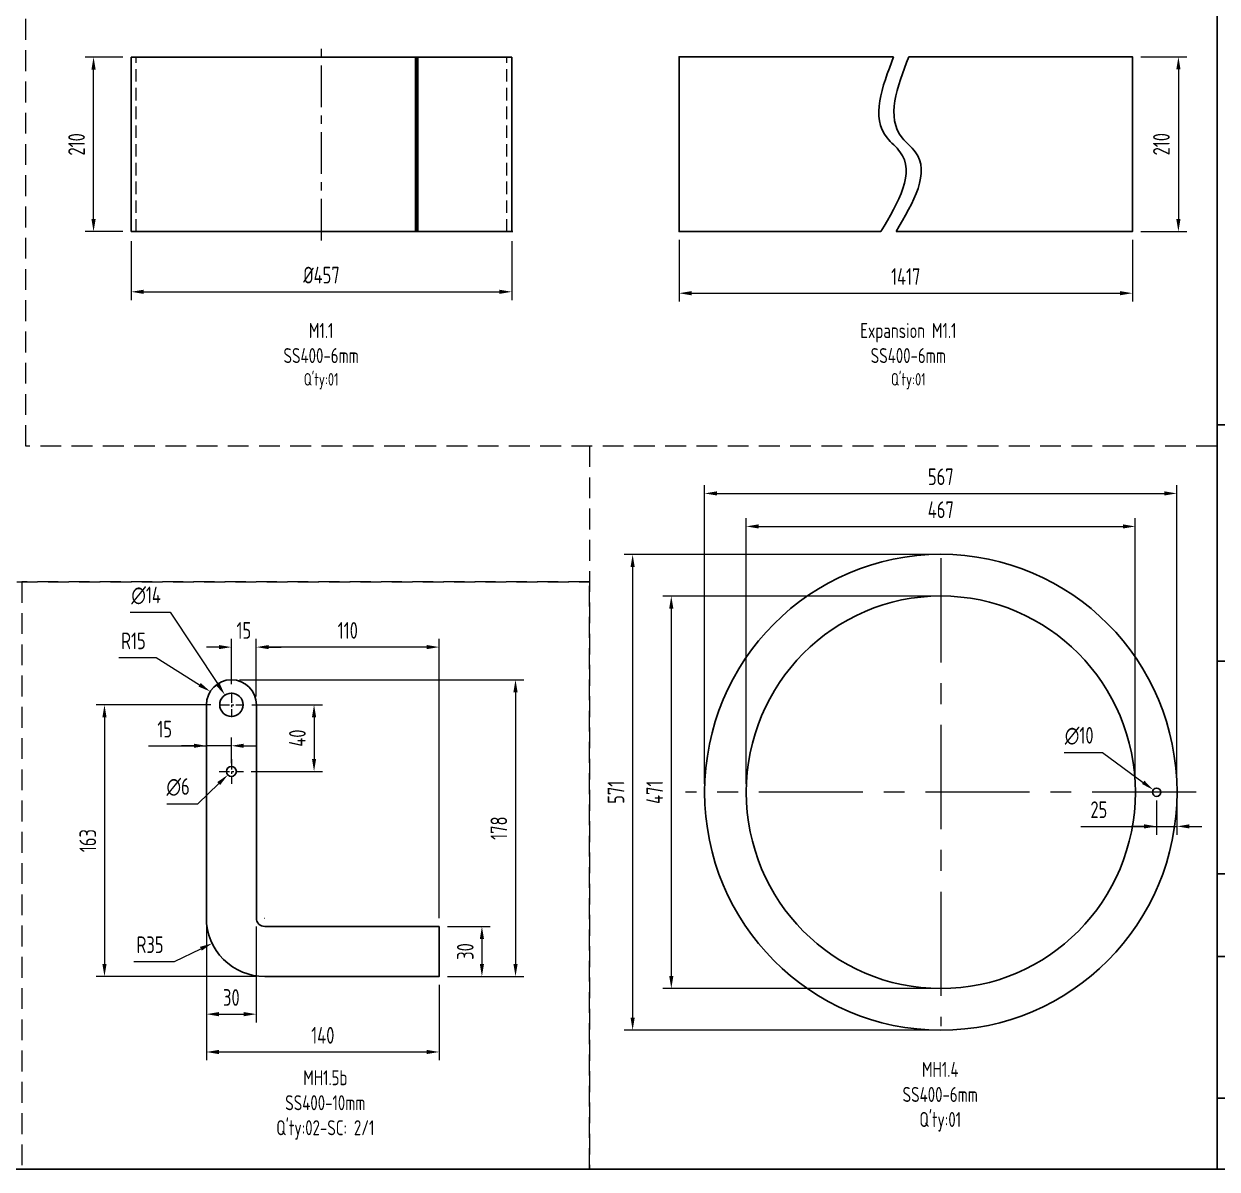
# Model space of a CAD drawing. Header units: millimetres. Extents: x -46397 to 283259, y -8690 to 23983.
# Drawn here: x 174611 to 176043, y -1792 to -418 of the extents above; entities that cross this region are included whole.
import ezdxf

# ---------------------------------------------------------------- set-up
doc = ezdxf.new("R2010")
doc.units = ezdxf.units.MM
for name, pattern in [('CENTER', [2, 1.25, -0.25, 0.25, -0.25]), ('CENTERX2', [4, 2.5, -0.5, 0.5, -0.5]), ('HIDDEN', [0.375, 0.25, -0.125]), ('HIDDENX2', [0.75, 0.5, -0.25])]:
    doc.linetypes.add(name, pattern=pattern)
doc.layers.get('Defpoints').update_dxf_attribs({"lineweight": 0})
doc.layers.add('DIM', color=8, linetype='Continuous')
for name, color, linetype, lineweight in [('Dtext', 255, 'Continuous', 20), ('DUONGCHINH', 7, 'Continuous', 25), ('mDƯỜNG KHUẤT', 251, 'HIDDEN', 5), ('mDƯỜNG TÂM', 8, 'CENTER', 0)]:
    doc.layers.add(name, color=color, linetype=linetype, lineweight=lineweight)
doc.styles.add('Chu va so', font='arial.ttf')
doc.styles.add('GHI CHÚ 1', font='isocp_IV25.ttf', dxfattribs={"width": 0.8})
doc.styles.add('TCVN', font='arial.ttf')
doc.dimstyles.new('1-30SCALE', dxfattribs={"dimtxt": 75, "dimasz": 75, "dimexe": 37.5, "dimexo": 30, "dimgap": 30, "dimtad": 1, "dimtoh": 1, "dimdec": 0, "dimdsep": 46, "dimtxsty": 'GHI CHÚ 1', "dimcen": 0.09, "dimclrd": 256, "dimclre": 256, "dimclrt": 2, "dimadec": 0, "dimazin": 0, "dimtfac": 1, "dimtdec": 0, "dimtofl": 0, "dimtmove": 0, "dimatfit": 3, "dimfxl": 1, "dimlwd": 0, "dimlwe": 0, "dimarcsym": 0})
doc.dimstyles.new('1-30SCALE$4', dxfattribs={"dimtxt": 75, "dimasz": 75, "dimexe": 37.5, "dimexo": 30, "dimgap": 30, "dimtad": 1, "dimtoh": 1, "dimdec": 0, "dimdsep": 46, "dimtxsty": 'GHI CHÚ 1', "dimcen": 0.09, "dimclrd": 256, "dimclre": 256, "dimclrt": 2, "dimadec": 0, "dimazin": 0, "dimtfac": 1, "dimtdec": 0, "dimtofl": 0, "dimtmove": 0, "dimatfit": 3, "dimfxl": 1, "dimlwd": 0, "dimlwe": 0, "dimarcsym": 0})

# ---------------------------------------------------------------- blocks, each defined once
blk = doc.blocks.new('*D743')
at = {"layer": 'Defpoints', "color": 0, "transparency": 16777216}
for p in [(175944.8, -1020.8), (175477.8, -1339.8), (175944.8, -1339.8)]:
    blk.add_point(p, dxfattribs=at)
at = {"layer": 'DIM', "linetype": 'Continuous', "lineweight": 0, "transparency": 16777216}
for p, q in [((175477.8, -1329.8), (175477.8, -1010.8)), ((175944.8, -1329.8), (175944.8, -1010.8)), ((175492.8, -1020.8), (175929.8, -1020.8))]:
    blk.add_line(p, q, dxfattribs=at)
at = {"layer": 'DIM', "transparency": 16777216}
for points in [[(175492.8, -1018.3), (175492.8, -1023.3), (175477.8, -1020.8)], [(175929.8, -1018.3), (175929.8, -1023.3), (175944.8, -1020.8)]]:
    blk.add_solid(points, dxfattribs=at)
at = {"layer": 'DIM', "color": 2, "transparency": 16777216, "insert": (175711.3, -1000.8), "char_height": 20, "attachment_point": 5, "style": 'GHI CHÚ 1'}
blk.add_mtext('467', dxfattribs=at)
blk = doc.blocks.new('*D744')
at = {"layer": 'Defpoints', "color": 0, "transparency": 16777216}
for p in [(175994.8, -981.2), (175427.8, -1339.8), (175994.8, -1339.8)]:
    blk.add_point(p, dxfattribs=at)
at = {"layer": 'DIM', "linetype": 'Continuous', "lineweight": 0, "transparency": 16777216}
for p, q in [((175427.8, -1329.8), (175427.8, -971.2)), ((175994.8, -1329.8), (175994.8, -971.2)), ((175442.8, -981.2), (175979.8, -981.2))]:
    blk.add_line(p, q, dxfattribs=at)
at = {"layer": 'DIM', "transparency": 16777216}
for points in [[(175442.8, -978.7), (175442.8, -983.7), (175427.8, -981.2)], [(175979.8, -978.7), (175979.8, -983.7), (175994.8, -981.2)]]:
    blk.add_solid(points, dxfattribs=at)
at = {"layer": 'DIM', "color": 2, "transparency": 16777216, "insert": (175711.3, -961.2), "char_height": 20, "attachment_point": 5, "style": 'GHI CHÚ 1'}
blk.add_mtext('567', dxfattribs=at)
blk = doc.blocks.new('*D745')
at = {"layer": 'Defpoints', "color": 0, "transparency": 16777216}
for p in [(175711.3, -1104.3), (175387.8, -1575.3), (175711.3, -1575.3)]:
    blk.add_point(p, dxfattribs=at)
at = {"layer": 'DIM', "linetype": 'Continuous', "lineweight": 0, "transparency": 16777216}
for p, q in [((175701.3, -1104.3), (175377.8, -1104.3)), ((175387.8, -1119.3), (175387.8, -1560.3)), ((175701.3, -1575.3), (175377.8, -1575.3))]:
    blk.add_line(p, q, dxfattribs=at)
at = {"layer": 'DIM', "transparency": 16777216}
for points in [[(175385.3, -1119.3), (175390.3, -1119.3), (175387.8, -1104.3)], [(175385.3, -1560.3), (175390.3, -1560.3), (175387.8, -1575.3)]]:
    blk.add_solid(points, dxfattribs=at)
at = {"layer": 'DIM', "color": 2, "transparency": 16777216, "insert": (175367.8, -1339.8), "char_height": 20, "attachment_point": 5, "rotation": 90, "style": 'GHI CHÚ 1'}
blk.add_mtext('471', dxfattribs=at)
blk = doc.blocks.new('*D746')
at = {"layer": 'Defpoints', "color": 0, "transparency": 16777216}
for p in [(175711.3, -1054.3), (175341.4, -1625.3), (175711.3, -1625.3)]:
    blk.add_point(p, dxfattribs=at)
at = {"layer": 'DIM', "linetype": 'Continuous', "lineweight": 0, "transparency": 16777216}
for p, q in [((175701.3, -1054.3), (175331.4, -1054.3)), ((175341.4, -1069.3), (175341.4, -1610.3)), ((175701.3, -1625.3), (175331.4, -1625.3))]:
    blk.add_line(p, q, dxfattribs=at)
at = {"layer": 'DIM', "transparency": 16777216}
for points in [[(175338.9, -1069.3), (175343.9, -1069.3), (175341.4, -1054.3)], [(175338.9, -1610.3), (175343.9, -1610.3), (175341.4, -1625.3)]]:
    blk.add_solid(points, dxfattribs=at)
at = {"layer": 'DIM', "color": 2, "transparency": 16777216, "insert": (175321.4, -1339.8), "char_height": 20, "attachment_point": 5, "rotation": 90, "style": 'GHI CHÚ 1'}
blk.add_mtext('571', dxfattribs=at)
blk = doc.blocks.new('*D763')
at = {"layer": 'Defpoints', "color": 0, "transparency": 16777216}
for p in [(175966.3, -1336.8, -1.3), (175974.4, -1342.7, -1.3)]:
    blk.add_point(p, dxfattribs=at)
at = {"layer": 'DIM', "linetype": 'Continuous', "lineweight": 0, "transparency": 16777216}
for p, q in [((175859.4, -1292.1), (175905.4, -1292.1)), ((175905.4, -1292.1), (175954.2, -1327.9))]:
    blk.add_line(p, q, dxfattribs=at)
at = {"layer": 'DIM', "lineweight": 0, "transparency": 16777216}
for p, q in [((175970.3, -1339.9), (175970.3, -1339.7)), ((175970.3, -1339.8), (175970.4, -1339.8))]:
    blk.add_line(p, q, dxfattribs=at)
at = {"layer": 'DIM', "transparency": 16777216}
blk.add_solid([(175955.7, -1325.9), (175952.8, -1329.9), (175966.3, -1336.8)], dxfattribs=at)
at = {"layer": 'DIM', "color": 2, "transparency": 16777216, "insert": (175877.4, -1272.1), "char_height": 20, "attachment_point": 5, "style": 'GHI CHÚ 1'}
blk.add_mtext('∅10', dxfattribs=at)
blk = doc.blocks.new('*D764')
at = {"layer": 'Defpoints', "color": 0, "transparency": 16777216}
for p in [(175970.3, -1339.8, -1.3), (175994.8, -1339.8, -1.3), (175994.8, -1380.7)]:
    blk.add_point(p, dxfattribs=at)
at = {"layer": 'DIM', "linetype": 'Continuous', "lineweight": 0, "transparency": 16777216}
for p, q in [((175970.3, -1349.8), (175970.3, -1390.7)), ((175994.8, -1349.8), (175994.8, -1390.7)), ((175879.3, -1380.7), (175970.3, -1380.7)), ((175955.3, -1380.7), (175940.3, -1380.7)), ((175970.3, -1380.7), (175994.8, -1380.7)), ((176009.8, -1380.7), (176024.8, -1380.7))]:
    blk.add_line(p, q, dxfattribs=at)
at = {"layer": 'DIM', "transparency": 16777216}
for points in [[(175955.3, -1378.2), (175955.3, -1383.2), (175970.3, -1380.7)], [(176009.8, -1378.2), (176009.8, -1383.2), (175994.8, -1380.7)]]:
    blk.add_solid(points, dxfattribs=at)
at = {"layer": 'DIM', "color": 2, "transparency": 16777216, "insert": (175901, -1360.7), "char_height": 20, "attachment_point": 5, "style": 'GHI CHÚ 1'}
blk.add_mtext('25', dxfattribs=at)
blk = doc.blocks.new('*D730')
at = {"layer": 'Defpoints', "color": 0, "transparency": 16777216}
for p in [(175109.2, -1500.8), (175109.2, -1560.8), (175160.5, -1560.8)]:
    blk.add_point(p, dxfattribs=at)
at = {"layer": 'DIM', "linetype": 'Continuous', "lineweight": 0, "transparency": 16777216}
for p, q in [((175119.2, -1500.8), (175170.5, -1500.8)), ((175160.5, -1515.8), (175160.5, -1545.8)), ((175119.2, -1560.8), (175170.5, -1560.8))]:
    blk.add_line(p, q, dxfattribs=at)
at = {"layer": 'DIM', "transparency": 16777216}
for points in [[(175158, -1515.8), (175163, -1515.8), (175160.5, -1500.8)], [(175158, -1545.8), (175163, -1545.8), (175160.5, -1560.8)]]:
    blk.add_solid(points, dxfattribs=at)
at = {"layer": 'DIM', "color": 2, "transparency": 16777216, "insert": (175140.5, -1530.8), "char_height": 20, "attachment_point": 5, "rotation": 90, "style": 'GHI CHÚ 1'}
blk.add_mtext('30', dxfattribs=at)
blk = doc.blocks.new('*D731')
at = {"layer": 'Defpoints', "color": 0, "transparency": 16777216}
for p in [(174859.7, -1204.8), (175109.2, -1560.8), (175200.8, -1560.8)]:
    blk.add_point(p, dxfattribs=at)
at = {"layer": 'DIM', "linetype": 'Continuous', "lineweight": 0, "transparency": 16777216}
for p, q in [((174869.7, -1204.8), (175210.8, -1204.8)), ((175200.8, -1219.8), (175200.8, -1545.8)), ((175119.2, -1560.8), (175210.8, -1560.8))]:
    blk.add_line(p, q, dxfattribs=at)
at = {"layer": 'DIM', "transparency": 16777216}
for points in [[(175198.3, -1219.8), (175203.3, -1219.8), (175200.8, -1204.8)], [(175198.3, -1545.8), (175203.3, -1545.8), (175200.8, -1560.8)]]:
    blk.add_solid(points, dxfattribs=at)
at = {"layer": 'DIM', "color": 2, "transparency": 16777216, "insert": (175180.8, -1382.8), "char_height": 20, "attachment_point": 5, "rotation": 90, "style": 'GHI CHÚ 1'}
blk.add_mtext('178', dxfattribs=at)
blk = doc.blocks.new('*D732')
at = {"layer": 'Defpoints', "color": 0, "transparency": 16777216}
for p in [(174889.7, -1165.6), (174889.7, -1234.8), (175109.2, -1500.8)]:
    blk.add_point(p, dxfattribs=at)
at = {"layer": 'DIM', "linetype": 'Continuous', "lineweight": 0, "transparency": 16777216}
for p, q in [((174889.7, -1224.8), (174889.7, -1155.6)), ((175109.2, -1490.8), (175109.2, -1155.6)), ((175094.2, -1165.6), (174904.7, -1165.6))]:
    blk.add_line(p, q, dxfattribs=at)
at = {"layer": 'DIM', "transparency": 16777216}
for points in [[(174904.7, -1163.1), (174904.7, -1168.1), (174889.7, -1165.6)], [(175094.2, -1163.1), (175094.2, -1168.1), (175109.2, -1165.6)]]:
    blk.add_solid(points, dxfattribs=at)
at = {"layer": 'DIM', "color": 2, "transparency": 16777216, "insert": (174999.5, -1145.6), "char_height": 20, "attachment_point": 5, "style": 'GHI CHÚ 1'}
blk.add_mtext('110', dxfattribs=at)
blk = doc.blocks.new('*D733')
at = {"layer": 'Defpoints', "color": 0, "transparency": 16777216}
for p in [(174889.7, -1165.6), (174859.7, -1220.1), (174889.7, -1234.8)]:
    blk.add_point(p, dxfattribs=at)
at = {"layer": 'DIM', "linetype": 'Continuous', "lineweight": 0, "transparency": 16777216}
for p, q in [((174859.7, -1210.1), (174859.7, -1155.6)), ((174889.7, -1224.8), (174889.7, -1155.6)), ((174844.7, -1165.6), (174829.7, -1165.6)), ((174904.7, -1165.6), (174919.7, -1165.6))]:
    blk.add_line(p, q, dxfattribs=at)
at = {"layer": 'DIM', "transparency": 16777216}
for points in [[(174844.7, -1163.1), (174844.7, -1168.1), (174859.7, -1165.6)], [(174904.7, -1163.1), (174904.7, -1168.1), (174889.7, -1165.6)]]:
    blk.add_solid(points, dxfattribs=at)
at = {"layer": 'DIM', "color": 2, "transparency": 16777216, "insert": (174874.7, -1145.6), "char_height": 20, "attachment_point": 5, "style": 'GHI CHÚ 1'}
blk.add_mtext('15', dxfattribs=at)
blk = doc.blocks.new('*D734')
at = {"layer": 'Defpoints', "color": 0, "transparency": 16777216}
for p in [(174845, -1234.8), (174707.4, -1560.8), (174899.7, -1560.8)]:
    blk.add_point(p, dxfattribs=at)
at = {"layer": 'DIM', "linetype": 'Continuous', "lineweight": 0, "transparency": 16777216}
for p, q in [((174835, -1234.8), (174697.4, -1234.8)), ((174707.4, -1249.8), (174707.4, -1545.8)), ((174889.7, -1560.8), (174697.4, -1560.8))]:
    blk.add_line(p, q, dxfattribs=at)
at = {"layer": 'DIM', "transparency": 16777216}
for points in [[(174704.9, -1249.8), (174709.9, -1249.8), (174707.4, -1234.8)], [(174704.9, -1545.8), (174709.9, -1545.8), (174707.4, -1560.8)]]:
    blk.add_solid(points, dxfattribs=at)
at = {"layer": 'DIM', "color": 2, "transparency": 16777216, "insert": (174687.4, -1397.8), "char_height": 20, "attachment_point": 5, "rotation": 90, "style": 'GHI CHÚ 1'}
blk.add_mtext('163', dxfattribs=at)
blk = doc.blocks.new('*D735')
at = {"layer": 'Defpoints', "color": 0, "transparency": 16777216}
for p in [(174874.5, -1234.8), (174873.4, -1314.8), (174959, -1314.8)]:
    blk.add_point(p, dxfattribs=at)
at = {"layer": 'DIM', "linetype": 'Continuous', "lineweight": 0, "transparency": 16777216}
for p, q in [((174884.5, -1234.8), (174969, -1234.8)), ((174959, -1249.8), (174959, -1299.8)), ((174883.4, -1314.8), (174969, -1314.8))]:
    blk.add_line(p, q, dxfattribs=at)
at = {"layer": 'DIM', "transparency": 16777216}
for points in [[(174956.5, -1249.8), (174961.5, -1249.8), (174959, -1234.8)], [(174956.5, -1299.8), (174961.5, -1299.8), (174959, -1314.8)]]:
    blk.add_solid(points, dxfattribs=at)
at = {"layer": 'DIM', "color": 2, "transparency": 16777216, "insert": (174939, -1274.8), "char_height": 20, "attachment_point": 5, "rotation": 90, "style": 'GHI CHÚ 1'}
blk.add_mtext('40', dxfattribs=at)
blk = doc.blocks.new('*D736')
at = {"layer": 'Defpoints', "color": 0, "transparency": 16777216}
for p in [(174829.7, -1490.8), (174889.7, -1490.8), (174889.7, -1606)]:
    blk.add_point(p, dxfattribs=at)
at = {"layer": 'DIM', "linetype": 'Continuous', "lineweight": 0, "transparency": 16777216}
for p, q in [((174829.7, -1500.8), (174829.7, -1616)), ((174889.7, -1500.8), (174889.7, -1616)), ((174844.7, -1606), (174874.7, -1606))]:
    blk.add_line(p, q, dxfattribs=at)
at = {"layer": 'DIM', "transparency": 16777216}
for points in [[(174844.7, -1603.5), (174844.7, -1608.5), (174829.7, -1606)], [(174874.7, -1603.5), (174874.7, -1608.5), (174889.7, -1606)]]:
    blk.add_solid(points, dxfattribs=at)
at = {"layer": 'DIM', "color": 2, "transparency": 16777216, "insert": (174859.7, -1586), "char_height": 20, "attachment_point": 5, "style": 'GHI CHÚ 1'}
blk.add_mtext('30', dxfattribs=at)
blk = doc.blocks.new('*D737')
at = {"layer": 'Defpoints', "color": 0, "transparency": 16777216}
for p in [(174864.1, -1310.7), (174855.4, -1319)]:
    blk.add_point(p, dxfattribs=at)
at = {"layer": 'DIM', "lineweight": 0, "transparency": 16777216}
for p, q in [((174859.7, -1314.9), (174859.7, -1314.7)), ((174859.7, -1314.8), (174859.8, -1314.8))]:
    blk.add_line(p, q, dxfattribs=at)
at = {"layer": 'DIM', "linetype": 'Continuous', "lineweight": 0, "transparency": 16777216}
for p, q in [((174819.3, -1353.5), (174844.6, -1329.3)), ((174782.3, -1353.5), (174819.3, -1353.5))]:
    blk.add_line(p, q, dxfattribs=at)
at = {"layer": 'DIM', "transparency": 16777216}
blk.add_solid([(174842.8, -1327.5), (174846.3, -1331.1), (174855.4, -1319)], dxfattribs=at)
at = {"layer": 'DIM', "color": 2, "transparency": 16777216, "insert": (174795.8, -1333.5), "char_height": 20, "attachment_point": 5, "style": 'GHI CHÚ 1'}
blk.add_mtext('∅6', dxfattribs=at)
blk = doc.blocks.new('*D738')
at = {"layer": 'Defpoints', "color": 0, "transparency": 16777216}
for p in [(174829.7, -1284), (174829.7, -1314.8), (174859.7, -1314.8)]:
    blk.add_point(p, dxfattribs=at)
at = {"layer": 'DIM', "linetype": 'Continuous', "lineweight": 0, "transparency": 16777216}
for p, q in [((174829.7, -1304.8), (174829.7, -1274)), ((174859.7, -1304.8), (174859.7, -1274)), ((174760.3, -1284), (174829.7, -1284)), ((174814.7, -1284), (174799.7, -1284)), ((174859.7, -1284), (174829.7, -1284)), ((174874.7, -1284), (174889.7, -1284))]:
    blk.add_line(p, q, dxfattribs=at)
at = {"layer": 'DIM', "transparency": 16777216}
for points in [[(174814.7, -1281.5), (174814.7, -1286.5), (174829.7, -1284)], [(174874.7, -1281.5), (174874.7, -1286.5), (174859.7, -1284)]]:
    blk.add_solid(points, dxfattribs=at)
at = {"layer": 'DIM', "color": 2, "transparency": 16777216, "insert": (174779.7, -1264), "char_height": 20, "attachment_point": 5, "style": 'GHI CHÚ 1'}
blk.add_mtext('15', dxfattribs=at)
blk = doc.blocks.new('*D739')
at = {"layer": 'Defpoints', "color": 0, "transparency": 16777216}
for p in [(174834.3, -1218.8), (174859.7, -1234.8)]:
    blk.add_point(p, dxfattribs=at)
at = {"layer": 'DIM', "linetype": 'Continuous', "lineweight": 0, "transparency": 16777216}
for p, q in [((174724.7, -1178.1), (174769.6, -1178.1)), ((174769.6, -1178.1), (174821.6, -1210.9))]:
    blk.add_line(p, q, dxfattribs=at)
at = {"layer": 'DIM', "lineweight": 0, "transparency": 16777216}
for p, q in [((174859.7, -1234.9), (174859.7, -1234.7)), ((174859.7, -1234.8), (174859.8, -1234.8))]:
    blk.add_line(p, q, dxfattribs=at)
at = {"layer": 'DIM', "transparency": 16777216}
blk.add_solid([(174823, -1208.7), (174820.3, -1213), (174834.3, -1218.8)], dxfattribs=at)
at = {"layer": 'DIM', "color": 2, "transparency": 16777216, "insert": (174742.2, -1158.1), "char_height": 20, "attachment_point": 5, "style": 'GHI CHÚ 1'}
blk.add_mtext('R15', dxfattribs=at)
blk = doc.blocks.new('*D740')
at = {"layer": 'Defpoints', "color": 0, "transparency": 16777216}
for p in [(174829.7, -1490.8), (175109.2, -1560.8), (175109.2, -1651.4)]:
    blk.add_point(p, dxfattribs=at)
at = {"layer": 'DIM', "linetype": 'Continuous', "lineweight": 0, "transparency": 16777216}
for p, q in [((174829.7, -1500.8), (174829.7, -1661.4)), ((175109.2, -1570.8), (175109.2, -1661.4)), ((174844.7, -1651.4), (175094.2, -1651.4))]:
    blk.add_line(p, q, dxfattribs=at)
at = {"layer": 'DIM', "transparency": 16777216}
for points in [[(174844.7, -1648.9), (174844.7, -1653.9), (174829.7, -1651.4)], [(175094.2, -1648.9), (175094.2, -1653.9), (175109.2, -1651.4)]]:
    blk.add_solid(points, dxfattribs=at)
at = {"layer": 'DIM', "color": 2, "transparency": 16777216, "insert": (174969.5, -1631.4), "char_height": 20, "attachment_point": 5, "style": 'GHI CHÚ 1'}
blk.add_mtext('140', dxfattribs=at)
blk = doc.blocks.new('*D741')
at = {"layer": 'Defpoints', "color": 0, "transparency": 16777216}
for p in [(174899.7, -1490.8), (174836.6, -1521.1)]:
    blk.add_point(p, dxfattribs=at)
at = {"layer": 'DIM', "lineweight": 0, "transparency": 16777216}
for p, q in [((174899.7, -1490.9), (174899.7, -1490.7)), ((174899.7, -1490.8), (174899.8, -1490.8))]:
    blk.add_line(p, q, dxfattribs=at)
at = {"layer": 'DIM', "linetype": 'Continuous', "lineweight": 0, "transparency": 16777216}
for p, q in [((174791.6, -1542.7), (174823.1, -1527.6)), ((174742.7, -1542.7), (174791.6, -1542.7))]:
    blk.add_line(p, q, dxfattribs=at)
at = {"layer": 'DIM', "transparency": 16777216}
blk.add_solid([(174822, -1525.3), (174824.2, -1529.8), (174836.6, -1521.1)], dxfattribs=at)
at = {"layer": 'DIM', "color": 2, "transparency": 16777216, "insert": (174762.1, -1522.7), "char_height": 20, "attachment_point": 5, "style": 'GHI CHÚ 1'}
blk.add_mtext('R35', dxfattribs=at)
blk = doc.blocks.new('*D742')
at = {"layer": 'Defpoints', "color": 0, "transparency": 16777216}
for p in [(174852, -1223.1), (174867.5, -1246.5)]:
    blk.add_point(p, dxfattribs=at)
at = {"layer": 'DIM', "linetype": 'Continuous', "lineweight": 0, "transparency": 16777216}
for p, q in [((174738.4, -1123.7), (174786.4, -1123.7)), ((174786.4, -1123.7), (174843.8, -1210.6))]:
    blk.add_line(p, q, dxfattribs=at)
at = {"layer": 'DIM', "lineweight": 0, "transparency": 16777216}
for p, q in [((174859.7, -1234.9), (174859.7, -1234.7)), ((174859.7, -1234.8), (174859.8, -1234.8))]:
    blk.add_line(p, q, dxfattribs=at)
at = {"layer": 'DIM', "transparency": 16777216}
blk.add_solid([(174845.8, -1209.2), (174841.7, -1212), (174852, -1223.1)], dxfattribs=at)
at = {"layer": 'DIM', "color": 2, "transparency": 16777216, "insert": (174757.4, -1103.7), "char_height": 20, "attachment_point": 5, "style": 'GHI CHÚ 1'}
blk.add_mtext('∅14', dxfattribs=at)
blk = doc.blocks.new('*D759')
at = {"layer": 'Defpoints', "color": 0, "transparency": 16777216}
for p in [(175397.1, -667.1), (175941.4, -667.1), (175941.4, -741)]:
    blk.add_point(p, dxfattribs=at)
at = {"layer": 'DIM', "linetype": 'Continuous', "lineweight": 0, "transparency": 16777216}
for p, q in [((175397.1, -677.1), (175397.1, -751)), ((175941.4, -677.1), (175941.4, -751)), ((175412.1, -741), (175926.4, -741))]:
    blk.add_line(p, q, dxfattribs=at)
at = {"layer": 'DIM', "transparency": 16777216}
for points in [[(175412.1, -738.5), (175412.1, -743.5), (175397.1, -741)], [(175926.4, -738.5), (175926.4, -743.5), (175941.4, -741)]]:
    blk.add_solid(points, dxfattribs=at)
at = {"layer": 'DIM', "color": 2, "transparency": 16777216, "insert": (175669.2, -721), "char_height": 20, "attachment_point": 5, "style": 'GHI CHÚ 1'}
blk.add_mtext('{\\C1;1417}', dxfattribs=at)
blk = doc.blocks.new('*D760')
at = {"layer": 'Defpoints', "color": 0, "transparency": 16777216}
for p in [(175941.4, -457.3), (175941.4, -667.1), (175996.5, -667.1)]:
    blk.add_point(p, dxfattribs=at)
at = {"layer": 'DIM', "linetype": 'Continuous', "lineweight": 0, "transparency": 16777216}
for p, q in [((175951.4, -457.3), (176006.5, -457.3)), ((175996.5, -472.3), (175996.5, -652.1)), ((175951.4, -667.1), (176006.5, -667.1))]:
    blk.add_line(p, q, dxfattribs=at)
at = {"layer": 'DIM', "transparency": 16777216}
for points in [[(175994, -472.3), (175999, -472.3), (175996.5, -457.3)], [(175994, -652.1), (175999, -652.1), (175996.5, -667.1)]]:
    blk.add_solid(points, dxfattribs=at)
at = {"layer": 'DIM', "color": 2, "transparency": 16777216, "insert": (175976.1, -562.2), "char_height": 20, "attachment_point": 5, "rotation": 90, "style": 'GHI CHÚ 1'}
blk.add_mtext('210', dxfattribs=at)
blk = doc.blocks.new('*D705')
at = {"layer": 'Defpoints', "color": 0, "transparency": 16777216}
for p in [(174739.4, -668.4), (175196.4, -668.4), (175196.4, -739.3)]:
    blk.add_point(p, dxfattribs=at)
at = {"layer": 'DIM', "linetype": 'Continuous', "lineweight": 0, "transparency": 16777216}
for p, q in [((174739.4, -678.4), (174739.4, -749.3)), ((175196.4, -678.4), (175196.4, -749.3)), ((174754.4, -739.3), (175181.4, -739.3))]:
    blk.add_line(p, q, dxfattribs=at)
at = {"layer": 'DIM', "transparency": 16777216}
for points in [[(174754.4, -736.8), (174754.4, -741.8), (174739.4, -739.3)], [(175181.4, -736.8), (175181.4, -741.8), (175196.4, -739.3)]]:
    blk.add_solid(points, dxfattribs=at)
at = {"layer": 'DIM', "color": 2, "transparency": 16777216, "insert": (174967.9, -719.3), "char_height": 20, "attachment_point": 5, "style": 'GHI CHÚ 1'}
blk.add_mtext('Ø457', dxfattribs=at)
blk = doc.blocks.new('*D761')
at = {"layer": 'Defpoints', "color": 0, "transparency": 16777216}
for p in [(174694.3, -457.6), (174739.4, -457.6), (174739.4, -667.1)]:
    blk.add_point(p, dxfattribs=at)
at = {"layer": 'DIM', "linetype": 'Continuous', "lineweight": 0, "transparency": 16777216}
for p, q in [((174729.4, -457.6), (174684.3, -457.6)), ((174694.3, -652.1), (174694.3, -472.6)), ((174729.4, -667.1), (174684.3, -667.1))]:
    blk.add_line(p, q, dxfattribs=at)
at = {"layer": 'DIM', "transparency": 16777216}
for points in [[(174691.8, -472.6), (174696.8, -472.6), (174694.3, -457.6)], [(174691.8, -652.1), (174696.8, -652.1), (174694.3, -667.1)]]:
    blk.add_solid(points, dxfattribs=at)
at = {"layer": 'DIM', "color": 2, "transparency": 16777216, "insert": (174673.9, -562.4), "char_height": 20, "attachment_point": 5, "rotation": 90, "style": 'GHI CHÚ 1'}
blk.add_mtext('210', dxfattribs=at)
blk = doc.blocks.new('*U1842')
at = {"lineweight": 25}
for points in [[(0, 0), (3838.6, 0), (3838.6, 2514.5), (0, 2514.5)], [(0, 0), (2902.4, 0), (2902.4, 2514.5), (0, 2514.5)], [(2902.4, 983.1), (3838.6, 983.1), (3838.6, 0), (2902.4, 0)], [(2902.4, 390.1), (3838.6, 390.1), (3838.6, 671), (2902.4, 671)], [(2902.4, 280.9), (3838.6, 280.9), (3838.6, 93.6), (2902.4, 93.6)]]:
    blk.add_lwpolyline(points, close=True, dxfattribs=at)
at = {"layer": 'Dtext', "ltscale": 0.1}
for tag, p, height, style in [('FOR_APPROVAL3', (3094.3, 943.3, -0.2), 20.1, 'TCVN'), ('REV_3', (2927.1, 944.5), 16.7, 'TCVN'), ('REV_2', (2927.1, 882), 16.7, 'TCVN'), ('FOR_APPROVAL2', (3094.3, 880.9, -0.2), 20.1, 'TCVN'), ('REV_1', (2927.1, 819.6), 16.7, 'TCVN'), ('FOR_APPROVAL1', (3094.3, 818.4, -0.1), 20.1, 'TCVN'), ('REV_0', (2927.1, 757.2), 16.7, 'TCVN'), ('NGUOI_VE', (3272.4, 756.3, -0.1), 20.1, 'TCVN'), ('NGUOI_KIEM_2', (3449.7, 756.3, -0.2), 20.1, 'TCVN'), ('NGUOI_DUYET', (3663.9, 756.3, -0.2), 20.1, 'TCVN'), ('1.1_A4', (3674.6, 38.1, -0.2), 20.1, 'Chu va so'), ('A4_A4', (3741.4, 38.1, -0.2), 20.1, 'Chu va so'), ('REV.', (3796.4, 38.1, -0.2), 20.1, 'Chu va so')]:
    blk.add_attdef(tag, p, '', height=height, dxfattribs=dict(at, style=style))
for tag, p, height, style, width in [('NGAY_REV03', (2969.5, 943.3, -0.2), 17.4, 'TCVN', 0.95), ('NGAY_REV02', (2969.5, 880.9, -0.2), 17.4, 'TCVN', 0.95), ('NGAY_REV01', (2969.5, 818.4, -0.2), 17.4, 'TCVN', 0.95), ('NGAY_REV0', (2969.5, 756, -0.2), 17.4, 'TCVN', 0.95), ('DWD.NO', (2967.9, 16.3, -0.2), 26.7, 'Chu va so', 0.85)]:
    blk.add_attdef(tag, p, '', height=height, dxfattribs=dict(at, style=style, width=width))
at = {"layer": 'Dtext', "lineweight": 25, "ltscale": 0.1, "style": 'Chu va so'}
for tag, p, height in [('PROJECT_CODE', (3161.3, 314.3), 40.1), ('TITLE1', (2987.5, 239.7, -0.2), 26.7), ('TITLE2', (2987.5, 176.8, -0.2), 26.7), ('TITLE3', (2987.5, 114.4, -0.2), 26.7)]:
    blk.add_attdef(tag, p, '', height=height, dxfattribs=at)

msp = doc.modelspace()

# ---------------------------------------------------------------- linework, layer by layer
at = {"color": 3, "elevation": 0.08}
msp.add_lwpolyline([(175082.09, -457.61, 5, 5, 0), (175082.09, -667.12, 0, 0, 0)], format="xyseb", dxfattribs=at)
at = {"color": 6}
for points in [[(175654.67, -457.31, 0.08), (175646.92, -554.76, 0.08), (175662.32, -571.27, 0.08), (175639.39, -667.12, 0.08)], [(175672.83, -457.31, 0.08), (175665.08, -554.76, 0.08), (175680.48, -571.27, 0.08), (175657.55, -667.12, 0.08)]]:
    msp.add_spline(points, degree=3, dxfattribs=at)
at = {"layer": 'DUONGCHINH'}
for p, q in [((174739.36, -667.12, 0.08), (174739.36, -457.61, 0.08)), ((175196.36, -457.61, 0.08), (174739.36, -457.61, 0.08)), ((174739.36, -457.61, 0.08), (175196.36, -457.61, 0.08)), ((175196.36, -667.12, 0.08), (175196.36, -457.61, 0.08)), ((175197.42, -667.12, 0.08), (174739.36, -667.12, 0.08))]:
    msp.add_line(p, q, dxfattribs=at)
at = {"layer": 'DUONGCHINH', "elevation": 0.08}
for points in [[(175639.39, -667.12), (175397.08, -667.12), (175397.08, -457.31), (175654.67, -457.31)], [(175672.83, -457.31), (175941.36, -457.31), (175941.36, -667.12), (175657.55, -667.12)]]:
    msp.add_lwpolyline(points, dxfattribs=at)
at = {"layer": 'DUONGCHINH', "elevation": 1.32}
msp.add_lwpolyline([(175109.21, -1500.8), (175109.21, -1560.8), (174899.74, -1560.8, -0.4142136), (174829.74, -1490.8), (174829.74, -1234.8, -1), (174889.74, -1234.8), (174889.74, -1490.8, 0.4142136), (174899.74, -1500.8)], format="xyb", close=True, dxfattribs=at)
at = {"layer": 'DUONGCHINH'}
for centre, radius in [((174859.74, -1234.8, 1.32), 14), ((174859.74, -1314.8, 1.32), 6), ((175970.35, -1339.78), 5)]:
    msp.add_circle(centre, radius, dxfattribs=at)
for major_axis, ratio in [((0, -285.5), 0.9929947), ((0, -235.5), 0.9915074)]:
    msp.add_ellipse((175711.35, -1339.78), major_axis=major_axis, ratio=ratio, dxfattribs=at)
at = {"layer": 'mDƯỜNG KHUẤT', "color": 253, "linetype": 'HIDDENX2', "lineweight": 0, "ltscale": 30}
for p, q in [((174745.36, -667.12, 0.08), (174745.36, -457.61, 0.08)), ((175190.36, -667.12, 0.08), (175190.36, -457.61, 0.08))]:
    msp.add_line(p, q, dxfattribs=at)
at = {"layer": 'mDƯỜNG KHUẤT', "ltscale": 100}
msp.add_line((173927.18, -1087.3), (175289.48, -1087.3), dxfattribs=at)
for points in [[(174613, -297.86), (176042.99, -297.86), (176042.99, -924.48), (174613, -924.48)], [(176042.99, -924.48), (175289.48, -924.48), (175289.48, -1791.94), (176042.99, -1791.94)], [(174608.33, -1791.94), (175289.48, -1791.94), (175289.48, -1087.3), (174608.33, -1087.3)]]:
    msp.add_lwpolyline(points, close=True, dxfattribs=at)
at = {"layer": 'mDƯỜNG TÂM', "color": 8, "linetype": 'CENTERX2', "lineweight": 0, "ltscale": 20}
msp.add_line((174967.86, -677.94, 0.08), (174967.86, -443.29, 0.08), dxfattribs=at)
at = {"layer": 'mDƯỜNG TÂM', "color": 8, "linetype": 'CENTERX2', "lineweight": 0, "ltscale": 50}
for p, q in [((175711.35, -1059.04), (175711.35, -1620.52)), ((176017.9, -1339.78), (175404.8, -1339.78))]:
    msp.add_line(p, q, dxfattribs=at)
at = {"layer": 'mDƯỜNG TÂM', "ltscale": 10}
for p, q in [((174859.74, -1220.09, 1.32), (174859.74, -1249.52, 1.32)), ((174845.03, -1234.8, 1.32), (174874.46, -1234.8, 1.32)), ((174859.74, -1300.09, 1.32), (174859.74, -1329.52, 1.32)), ((174845.03, -1314.8, 1.32), (174874.46, -1314.8, 1.32))]:
    msp.add_line(p, q, dxfattribs=at)

# ---------------------------------------------------------------- texts
at = {"color": 3, "char_height": 18, "attachment_point": 1, "style": 'GHI CHÚ 1'}
for s, width, heights, insert in [("\\pxqc;{\\Fisocp|c0;M1.1\\P\\C7;SS400\\C0;-6mm\\P\\H0.83333x;Q'ty:01}", 253.797, [112.86], (174840.61, -776.79, 1.5)), ("\\pxqc;{\\Fisocp|c0;Expansion M1.1\\P\\C7;SS400\\C0;-6mm\\P\\H0.83333x;Q'ty:01}", 253.797, [112.86], (175545.43, -776.79, 1.5)), ("\\A1;\\pxqc;{\\Fisocp|c0;MH1.5b\\P\\C7;SS400\\C0;-10mm\\PQ'ty:02-SC: 2/1}", 453.7067, [162.03], (174745.69, -1673.27, 1.19)), ("\\pxqc;{\\Fisocp|c0;MH1.4\\P\\C7;SS400\\C0;-6mm\\PQ'ty:01}", 418.6314, [117.63], (175501.32, -1663.36, 1.32))]:
    msp.add_mtext_dynamic_manual_height_columns(s, width=width, gutter_width=3.34, heights=heights, dxfattribs=dict(at, insert=insert))

# ---------------------------------------------------------------- dimensions: what is measured, and where the dimension line sits
at = {"layer": 'DIM'}
for base, p1, p2, override, picture, middle in [((174694.32, -457.61, 0.08), (174739.36, -667.12, 0.08), (174739.36, -457.61, 0.08), {"dimtxt": 20, "dimasz": 15, "dimexe": 10, "dimexo": 10, "dimgap": 10, "dimtmove": 1}, '*D761', (174673.93, -562.37, 0.08)), ((175996.51, -667.12, 0.08), (175941.36, -457.31, 0.08), (175941.36, -667.12, 0.08), {"dimtxt": 20, "dimasz": 15, "dimexe": 10, "dimexo": 10, "dimgap": 10, "dimtmove": 1}, '*D760', (175976.12, -562.22, 0.08)), ((175341.36, -1625.28), (175711.35, -1054.28), (175711.35, -1625.28), {"dimtxt": 20, "dimasz": 15, "dimexe": 10, "dimexo": 10, "dimgap": 10, "dimtmove": 1}, '*D746', (175321.36, -1339.78)), ((175387.83, -1575.28), (175711.35, -1104.28), (175711.35, -1575.28), {"dimtxt": 20, "dimasz": 15, "dimexe": 10, "dimexo": 10, "dimgap": 10, "dimtmove": 1}, '*D745', (175367.83, -1339.78)), ((175200.82, -1560.8, 1.32), (174859.74, -1204.8, 1.32), (175109.21, -1560.8, 1.32), {"dimtxt": 20, "dimasz": 15, "dimexe": 10, "dimexo": 10, "dimgap": 10, "dimlfac": 0.5, "dimtmove": 1}, '*D731', (175180.82, -1382.8, 1.32)), ((174707.4, -1560.8, 1.32), (174845.03, -1234.8, 1.32), (174899.74, -1560.8, 1.32), {"dimtxt": 20, "dimasz": 15, "dimexe": 10, "dimexo": 10, "dimgap": 10, "dimlfac": 0.5, "dimtmove": 1}, '*D734', (174687.4, -1397.8, 1.32)), ((174959.04, -1314.8, 1.32), (174874.46, -1234.8, 1.32), (174873.38, -1314.8, 1.32), {"dimtxt": 20, "dimasz": 15, "dimexe": 10, "dimexo": 10, "dimgap": 10, "dimlfac": 0.5, "dimtmove": 1}, '*D735', (174939.04, -1274.8, 1.32)), ((175160.5, -1560.8, 1.32), (175109.21, -1500.8, 1.32), (175109.21, -1560.8, 1.32), {"dimtxt": 20, "dimasz": 15, "dimexe": 10, "dimexo": 10, "dimgap": 10, "dimlfac": 0.5, "dimtmove": 1}, '*D730', (175140.5, -1530.8, 1.32))]:
    dim = msp.add_linear_dim(base=base, p1=p1, p2=p2, angle=90, dimstyle='1-30SCALE', override=override, dxfattribs=at)
    dim.commit()
    dim.dimension.update_dxf_attribs({"geometry": picture, "text_midpoint": middle})
for base, p1, p2, text, picture, middle in [((175196.36, -739.28, 0.08), (174739.36, -668.35, 0.08), (175196.36, -668.35, 0.08), 'Ø<>', '*D705', (174967.86, -719.28, 0.08)), ((175941.36, -741.04, 0.08), (175397.08, -667.12, 0.08), (175941.36, -667.12, 0.08), '{\\C1;1417}', '*D759', (175669.22, -721.04, 0.08))]:
    dim = msp.add_linear_dim(base=base, p1=p1, p2=p2, text=text, dimstyle='1-30SCALE', override={"dimtxt": 20, "dimasz": 15, "dimexe": 10, "dimexo": 10, "dimgap": 10, "dimtmove": 1}, dxfattribs=at)
    dim.commit()
    dim.dimension.update_dxf_attribs({"geometry": picture, "text_midpoint": middle})
for base, p1, p2, override, picture, middle in [((175994.85, -981.22), (175427.85, -1339.78), (175994.85, -1339.78), {"dimtxt": 20, "dimasz": 15, "dimexe": 10, "dimexo": 10, "dimgap": 10, "dimtmove": 1}, '*D744', (175711.35, -961.22)), ((175944.85, -1020.81), (175477.85, -1339.78), (175944.85, -1339.78), {"dimtxt": 20, "dimasz": 15, "dimexe": 10, "dimexo": 10, "dimgap": 10, "dimtmove": 1}, '*D743', (175711.35, -1000.81)), ((174889.74, -1165.65, 1.32), (175109.21, -1500.8, 1.32), (174889.74, -1234.8, 1.32), {"dimtxt": 20, "dimasz": 15, "dimexe": 10, "dimexo": 10, "dimgap": 10, "dimlfac": 0.5, "dimtmove": 1}, '*D732', (174999.48, -1145.65, 1.32)), ((175109.21, -1651.45, 1.32), (174829.74, -1490.8, 1.32), (175109.21, -1560.8, 1.32), {"dimtxt": 20, "dimasz": 15, "dimexe": 10, "dimexo": 10, "dimgap": 10, "dimlfac": 0.5, "dimtmove": 1}, '*D740', (174969.48, -1631.45, 1.32))]:
    dim = msp.add_linear_dim(base=base, p1=p1, p2=p2, dimstyle='1-30SCALE', override=override, dxfattribs=at)
    dim.commit()
    dim.dimension.update_dxf_attribs({"geometry": picture, "text_midpoint": middle})
for p1, p2, override, picture, middle in [((174867.46, -1246.48, 1.32), (174852.03, -1223.12, 1.32), {"dimtxt": 20, "dimasz": 15, "dimexe": 10, "dimexo": 10, "dimgap": 10, "dimlfac": 0.5, "dimtmove": 1}, '*D742', (174786.4, -1123.74, 1.32)), ((175974.38, -1342.74), (175966.32, -1336.82), {"dimtxt": 20, "dimasz": 15, "dimexe": 10, "dimexo": 10, "dimgap": 10, "dimtmove": 1}, '*D763', (175905.44, -1292.06, 1.32))]:
    dim = msp.add_diameter_dim_2p(p1=p1, p2=p2, dimstyle='1-30SCALE', override=override, dxfattribs=at)
    dim.commit()
    dim.dimension.update_dxf_attribs({"geometry": picture, "text_midpoint": middle, "dimtype": 163})
dim = msp.add_radius_dim(center=(174859.74, -1234.8, 1.32), mpoint=(174834.34, -1218.84, 1.32), dimstyle='1-30SCALE$4', override={"dimtxt": 20, "dimasz": 15, "dimexe": 10, "dimexo": 10, "dimgap": 10, "dimlfac": 0.5, "dimtmove": 1}, dxfattribs=at)
dim.commit()
dim.dimension.update_dxf_attribs({"geometry": '*D739', "text_midpoint": (174769.57, -1178.11, 1.32), "dimtype": 164})
for base, p1, p2, override, picture, middle in [((174889.74, -1165.65, 1.32), (174859.74, -1220.09, 1.32), (174889.74, -1234.8, 1.32), {"dimtxt": 20, "dimasz": 15, "dimexe": 10, "dimexo": 10, "dimgap": 10, "dimlfac": 0.5, "dimtmove": 1}, '*D733', (174874.74, -1165.65, 1.32)), ((174829.74, -1284.03, 1.32), (174859.74, -1314.8, 1.32), (174829.74, -1314.8, 1.32), {"dimtxt": 20, "dimasz": 15, "dimexe": 10, "dimexo": 10, "dimgap": 10, "dimlfac": 0.5, "dimtmove": 1}, '*D738', (174779.66, -1284.03, 1.32)), ((175994.84817127, -1380.67498822, 1.32001631), (175970.34817127, -1339.77821946), (175994.84817127, -1339.77821946), {"dimtxt": 20, "dimasz": 15, "dimexe": 10, "dimexo": 10, "dimgap": 10, "dimtmove": 1}, '*D764', (175900.99712665, -1380.67498822, 1.32001631)), ((174889.74, -1606.03, 1.32), (174829.74, -1490.8, 1.32), (174889.74, -1490.8, 1.32), {"dimtxt": 20, "dimasz": 15, "dimexe": 10, "dimexo": 10, "dimgap": 10, "dimlfac": 0.5, "dimtmove": 1}, '*D736', (174859.74, -1606.03, 1.32))]:
    dim = msp.add_linear_dim(base=base, p1=p1, p2=p2, dimstyle='1-30SCALE', override=override, dxfattribs=at)
    dim.commit()
    dim.dimension.update_dxf_attribs({"geometry": picture, "text_midpoint": middle, "dimtype": 160})
dim = msp.add_diameter_dim_2p(p1=(174864.08, -1310.65, 1.32), p2=(174855.41, -1318.95, 1.32), dimstyle='1-30SCALE', override={"dimtxt": 20, "dimasz": 15, "dimexe": 10, "dimexo": 10, "dimgap": 10, "dimlfac": 0.5, "dimtmove": 1}, dxfattribs=at)
dim.commit()
dim.dimension.update_dxf_attribs({"geometry": '*D737', "text_midpoint": (174795.79, -1333.52, 1.32)})
dim = msp.add_radius_dim(center=(174899.74, -1490.8, 1.32), mpoint=(174836.63, -1521.09, 1.32), dimstyle='1-30SCALE$4', override={"dimtxt": 20, "dimasz": 15, "dimexe": 10, "dimexo": 10, "dimgap": 10, "dimlfac": 0.5, "dimtmove": 1}, dxfattribs=at)
dim.commit()
dim.dimension.update_dxf_attribs({"geometry": '*D741', "text_midpoint": (174762.14, -1522.73, 1.32)})

# ---------------------------------------------------------------- next in the draw order: block references
at = {"xscale": 0.9084576280678549, "yscale": 0.9084576280678549, "zscale": 0.9084576280678549}
msp.add_blockref('*U1842', (173406.31, -1791.94), dxfattribs=at)

doc.saveas('drawing.dxf')
